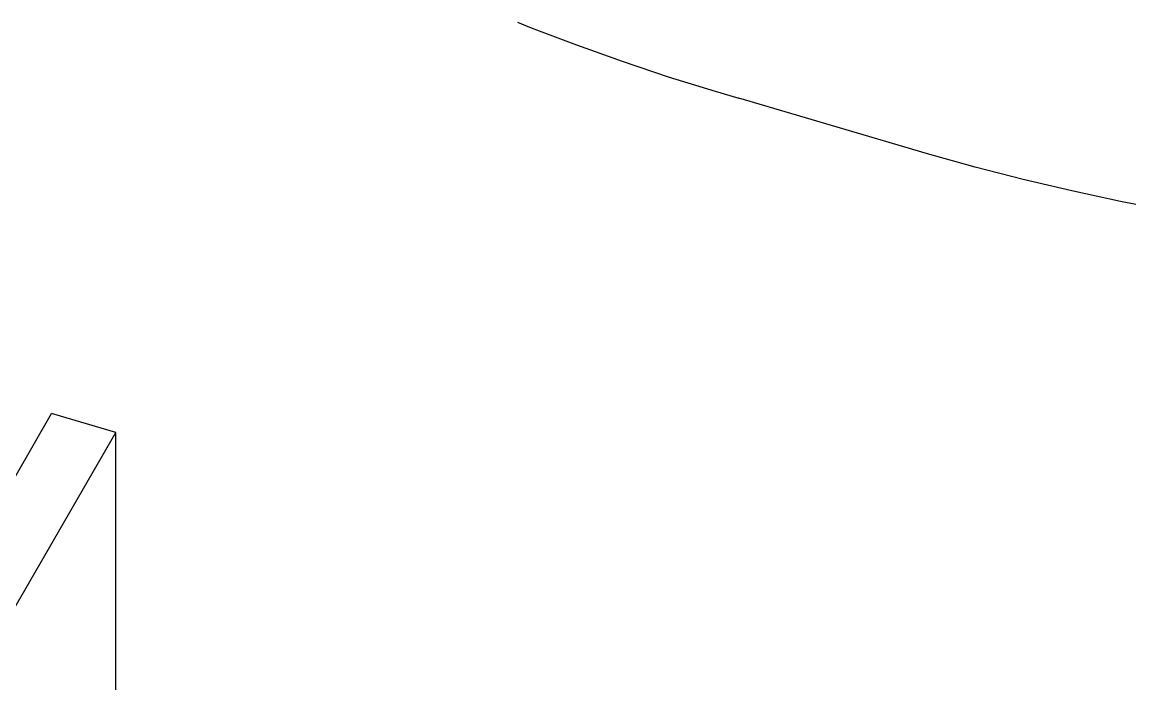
# Model space of a CAD drawing. Extents: x -4.5 to 11.4, y -6.8 to 6.5.
# Drawn here: x -1.935 to -0.976, y -2.353 to -1.783 of the extents above; entities that cross this region are included whole.
import ezdxf

# ---------------------------------------------------------------- set-up
doc = ezdxf.new("R2010")
doc.units = 0
doc.layers.get('0').update_dxf_attribs({"linetype": 'CONTINUOUS'})

msp = doc.modelspace()

# ---------------------------------------------------------------- linework, layer by layer
for p, q in [((-1.50866, -1.78337), (-1.4969, -1.78812)), ((-1.4969, -1.78812), (-1.45804, -1.80287)), ((-1.45804, -1.80287), (-1.41868, -1.81692)), ((-1.41868, -1.81692), (-1.37883, -1.83025)), ((-1.37883, -1.83025), (-1.33852, -1.84286)), ((-1.33852, -1.84286), (-1.31815, -1.84879)), ((-1.17602, -1.8907), (-1.31815, -1.84879)), ((-1.15572, -1.89675), (-1.17602, -1.8907)), ((-1.11469, -1.90812), (-1.15572, -1.89675)), ((-1.07328, -1.91875), (-1.11469, -1.90812)), ((-1.0315, -1.92862), (-1.07328, -1.91875)), ((-0.98939, -1.93774), (-1.0315, -1.92862)), ((-0.97638, -1.9403), (-0.98939, -1.93774)), ((-2.02446, -2.31853), (-1.91003, -2.12038)), ((-1.85457, -2.13673), (-1.91003, -2.12038)), ((-1.969, -2.33488), (-1.85457, -2.13673)), ((-1.85457, -2.36785), (-1.85457, -2.13673))]:
    msp.add_line(p, q)

doc.saveas('drawing.dxf')
